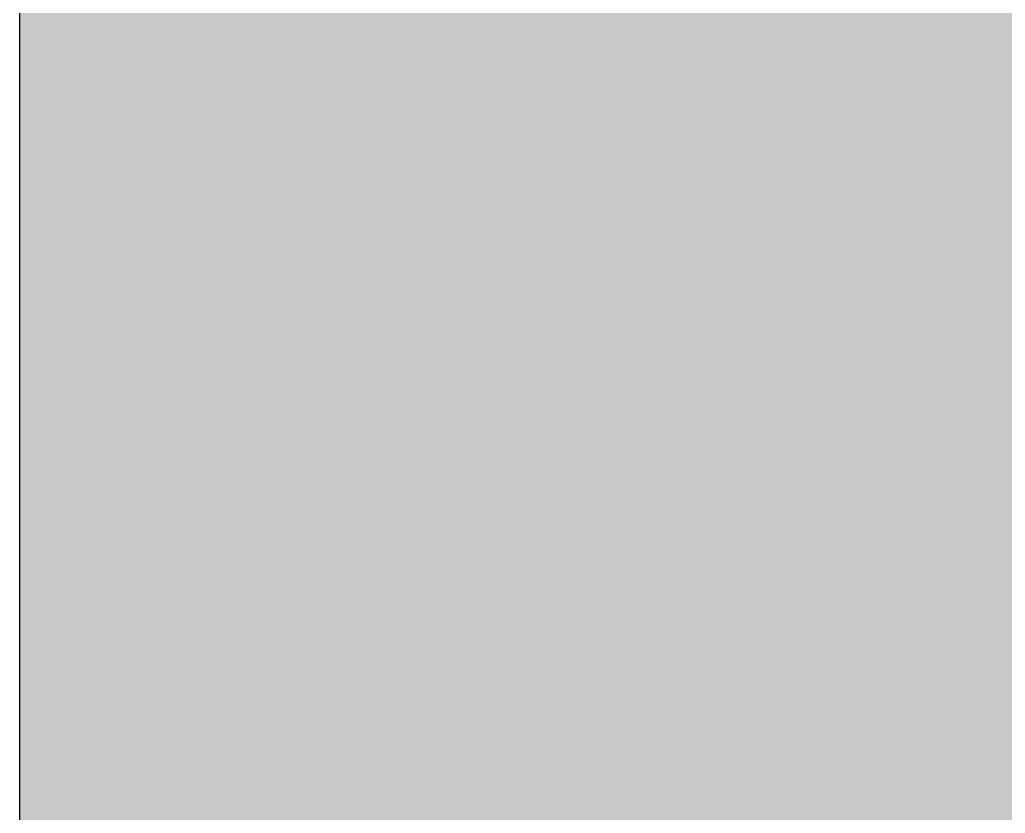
# Model space of a CAD drawing. Header units: millimetres. Extents: x 0 to 212, y 0 to 159.
# Drawn here: x 0.1 to 62.4, y 79.4 to 129.6 of the extents above; entities that cross this region are included whole.
import ezdxf

# ---------------------------------------------------------------- set-up
doc = ezdxf.new("R2010")
doc.units = ezdxf.units.MM

msp = doc.modelspace()

# ---------------------------------------------------------------- hatches: boundary and pattern name
msp.add_hatch(color=40).paths.add_polyline_path([(14.1633, 0.0536), (13.9878, 0.0533), (13.8125, 0.0559), (13.6373, 0.061), (13.462, 0.0686), (13.2893, 0.0787), (13.114, 0.0914), (12.9413, 0.1041), (12.7686, 0.1219), (12.5959, 0.1397), (12.4231, 0.16), (12.2504, 0.1829), (12.0777, 0.2057), (11.9075, 0.2337), (11.7373, 0.2616), (11.5672, 0.2921), (11.397, 0.3251), (11.2268, 0.3607), (11.0592, 0.3988), (10.8915, 0.4369), (10.7239, 0.4775), (10.5562, 0.5207), (10.3886, 0.5664), (10.2235, 0.6121), (10.0584, 0.6629), (9.8933, 0.7137), (9.7307, 0.7671), (9.5682, 0.8204), (9.4056, 0.8788), (9.2431, 0.9373), (9.083, 0.9982), (8.923, 1.0617), (8.763, 1.1252), (8.6055, 1.1938), (8.4455, 1.2624), (8.2906, 1.331), (8.1331, 1.4046), (7.9781, 1.4783), (7.8232, 1.5545), (7.6708, 1.6332), (7.5184, 1.7145), (7.366, 1.7958), (7.2161, 1.8796), (7.0663, 1.966), (6.919, 2.0523), (6.7716, 2.1438), (6.6243, 2.2352), (6.4795, 2.3266), (6.3348, 2.4232), (6.19, 2.5197), (6.0477, 2.6187), (5.908, 2.7178), (5.7683, 2.8194), (5.6286, 2.9235), (5.4915, 3.0302), (5.3543, 3.1369), (5.2197, 3.2461), (5.0851, 3.3579), (4.953, 3.4722), (4.8209, 3.5865), (4.6914, 3.7033), (4.5644, 3.8202), (4.4348, 3.9395), (4.3104, 4.0615), (4.1859, 4.1859), (4.0615, 4.3104), (3.9395, 4.4348), (3.8202, 4.5618), (3.7033, 4.6914), (3.5865, 4.8209), (3.4722, 4.953), (3.3579, 5.0851), (3.2487, 5.2197), (3.1369, 5.3543), (3.0302, 5.4915), (2.9235, 5.6286), (2.8194, 5.7683), (2.7178, 5.908), (2.6187, 6.0477), (2.5197, 6.19), (2.4232, 6.3348), (2.3266, 6.477), (2.2352, 6.6243), (2.1438, 6.7691), (2.0523, 6.919), (1.966, 7.0663), (1.8796, 7.2161), (1.7958, 7.366), (1.7145, 7.5184), (1.6332, 7.6708), (1.5545, 7.8232), (1.4783, 7.9781), (1.4046, 8.1331), (1.331, 8.2906), (1.2598, 8.4455), (1.1913, 8.603), (1.1252, 8.763), (1.0592, 8.923), (0.9982, 9.083), (0.9373, 9.2431), (0.8763, 9.4056), (0.8204, 9.5682), (0.7645, 9.7307), (0.7112, 9.8933), (0.6604, 10.0584), (0.6121, 10.2235), (0.5639, 10.3911), (0.5207, 10.5562), (0.4775, 10.7239), (0.4343, 10.8915), (0.3962, 11.0592), (0.3607, 11.2268), (0.3251, 11.397), (0.2921, 11.5672), (0.2616, 11.7373), (0.2311, 11.9075), (0.2057, 12.0802), (0.1803, 12.2504), (0.1575, 12.4231), (0.1372, 12.5959), (0.1194, 12.7686), (0.1041, 12.9413), (0.0889, 13.1166), (0.0787, 13.2893), (0.0686, 13.4645), (0.061, 13.6373), (0.0559, 13.8125), (0.0508, 13.9878), (0.0508, 14.163), (0.0522, 144.6925), (0.0508, 144.8664), (0.0559, 145.0416), (0.061, 145.2169), (0.0686, 145.3896), (0.0787, 145.5649), (0.0889, 145.7376), (0.1041, 145.9128), (0.1194, 146.0856), (0.1372, 146.2583), (0.1575, 146.431), (0.1803, 146.6037), (0.2057, 146.7739), (0.2311, 146.9466), (0.2616, 147.1168), (0.2921, 147.287), (0.3251, 147.4572), (0.3607, 147.6248), (0.3962, 147.795), (0.4343, 147.9626), (0.4775, 148.1303), (0.5207, 148.2979), (0.5639, 148.463), (0.6121, 148.6281), (0.6604, 148.7932), (0.7112, 148.9583), (0.7645, 149.1234), (0.8204, 149.286), (0.8763, 149.4485), (0.9373, 149.6111), (0.9982, 149.7711), (1.0592, 149.9311), (1.1252, 150.0911), (1.1913, 150.2486), (1.2598, 150.4061), (1.331, 150.5636), (1.4046, 150.7185), (1.4783, 150.876), (1.5545, 151.0284), (1.6332, 151.1833), (1.7145, 151.3357), (1.7958, 151.4856), (1.8796, 151.638), (1.966, 151.7879), (2.0523, 151.9352), (2.1438, 152.0825), (2.2352, 152.2298), (2.3266, 152.3746), (2.4232, 152.5194), (2.5197, 152.6616), (2.6187, 152.8039), (2.7178, 152.9461), (2.8194, 153.0858), (2.9235, 153.2255), (3.0302, 153.3627), (3.1369, 153.4973), (3.2487, 153.6344), (3.3579, 153.7665), (3.4722, 153.8986), (3.5865, 154.0307), (3.7033, 154.1602), (3.8202, 154.2898), (3.9395, 154.4168), (4.0615, 154.5438), (4.1859, 154.6682), (4.3104, 154.7901), (4.4348, 154.9121), (4.5644, 155.034), (4.6914, 155.1508), (4.8209, 155.2677), (4.953, 155.382), (5.0851, 155.4937), (5.2197, 155.6055), (5.3543, 155.7147), (5.4915, 155.8239), (5.6286, 155.9281), (5.7683, 156.0322), (5.908, 156.1338), (6.0477, 156.2354), (6.19, 156.3345), (6.3348, 156.431), (6.4795, 156.525), (6.6243, 156.6189), (6.7716, 156.7104), (6.919, 156.7993), (7.0663, 156.8882), (7.2161, 156.9745), (7.366, 157.0584), (7.5184, 157.1396), (7.6708, 157.2209), (7.8232, 157.2971), (7.9781, 157.3733), (8.1331, 157.4495), (8.2906, 157.5206), (8.4455, 157.5918), (8.6055, 157.6603), (8.763, 157.7289), (8.923, 157.7924), (9.083, 157.8559), (9.2431, 157.9169), (9.4056, 157.9753), (9.5682, 158.0337), (9.7307, 158.0871), (9.8933, 158.1404), (10.0584, 158.1912), (10.2235, 158.242), (10.3886, 158.2877), (10.5562, 158.3334), (10.7239, 158.3766), (10.8915, 158.4173), (11.0592, 158.4579), (11.2268, 158.4935), (11.397, 158.529), (11.5672, 158.562), (11.7373, 158.5925), (11.9075, 158.6205), (12.0777, 158.6484), (12.2504, 158.6713), (12.4231, 158.6941), (12.5959, 158.7144), (12.7686, 158.7322), (12.9413, 158.75), (13.114, 158.7627), (13.2893, 158.7754), (13.462, 158.7856), (13.6373, 158.7932), (13.8125, 158.7983), (13.9878, 158.8008), (14.163, 158.8033), (197.6078, 158.8036), (197.7822, 158.8008), (197.9574, 158.7983), (198.1327, 158.7932), (198.3054, 158.7856), (198.4807, 158.7754), (198.6534, 158.7627), (198.8287, 158.75), (199.0014, 158.7322), (199.1741, 158.7144), (199.3468, 158.6941), (199.5195, 158.6713), (199.6897, 158.6484), (199.8624, 158.6205), (200.0326, 158.5925), (200.2028, 158.562), (200.373, 158.529), (200.5432, 158.4935), (200.7108, 158.4579), (200.8784, 158.4173), (201.0461, 158.3766), (201.2137, 158.3334), (201.3788, 158.2877), (201.5465, 158.242), (201.7116, 158.1912), (201.8767, 158.1404), (202.0392, 158.0871), (202.2018, 158.0337), (202.3643, 157.9753), (202.5269, 157.9169), (202.6869, 157.8559), (202.8469, 157.7924), (203.007, 157.7289), (203.167, 157.6603), (203.3245, 157.5918), (203.4794, 157.5206), (203.6369, 157.4495), (203.7918, 157.3733), (203.9468, 157.2971), (204.0992, 157.2209), (204.2516, 157.1396), (204.404, 157.0584), (204.5538, 156.9745), (204.7037, 156.8882), (204.8535, 156.7993), (205.0009, 156.7104), (205.1456, 156.6189), (205.293, 156.525), (205.4352, 156.431), (205.58, 156.3345), (205.7222, 156.2354), (205.8619, 156.1338), (206.0016, 156.0322), (206.1413, 155.9281), (206.2785, 155.8239), (206.4156, 155.7147), (206.5503, 155.6055), (206.6849, 155.4937), (206.817, 155.382), (206.949, 155.2677), (207.0786, 155.1508), (207.2081, 155.034), (207.3351, 154.9121), (207.4596, 154.7901), (207.584, 154.6682), (207.7085, 154.5438), (207.8304, 154.4168), (207.9498, 154.2898), (208.0666, 154.1602), (208.1835, 154.0307), (208.2978, 153.8986), (208.4121, 153.7665), (208.5238, 153.6344), (208.6331, 153.4973), (208.7397, 153.3627), (208.8464, 153.2255), (208.9506, 153.0858), (209.0522, 152.9461), (209.1512, 152.8039), (209.2503, 152.6616), (209.3468, 152.5194), (209.4433, 152.3746), (209.5348, 152.2298), (209.6262, 152.0825), (209.7176, 151.9352), (209.804, 151.7879), (209.8904, 151.638), (209.9742, 151.4856), (210.0555, 151.3357), (210.1367, 151.1833), (210.2155, 151.0284), (210.2917, 150.876), (210.3653, 150.7185), (210.439, 150.5636), (210.5076, 150.4061), (210.5762, 150.2486), (210.6447, 150.0911), (210.7082, 149.9311), (210.7717, 149.7711), (210.8327, 149.6111), (210.8911, 149.4485), (210.9495, 149.286), (211.0029, 149.1234), (211.0562, 148.9583), (211.107, 148.7932), (211.1578, 148.6281), (211.2035, 148.463), (211.2493, 148.2979), (211.2924, 148.1303), (211.3331, 147.9626), (211.3712, 147.795), (211.4093, 147.6248), (211.4448, 147.4572), (211.4779, 147.287), (211.5083, 147.1168), (211.5363, 146.9466), (211.5642, 146.7739), (211.5871, 146.6037), (211.6099, 146.431), (211.6303, 146.2583), (211.648, 146.0856), (211.6658, 145.9128), (211.6785, 145.7376), (211.6912, 145.5649), (211.7014, 145.3896), (211.709, 145.2169), (211.7141, 145.0416), (211.7166, 144.8664), (211.7166, 144.6911), (211.7189, 14.1647), (211.7166, 13.9878), (211.7141, 13.8125), (211.709, 13.6373), (211.7014, 13.4645), (211.6912, 13.2893), (211.6785, 13.1166), (211.6658, 12.9413), (211.648, 12.7686), (211.6303, 12.5959), (211.6099, 12.4231), (211.5871, 12.2504), (211.5642, 12.0802), (211.5363, 11.9075), (211.5083, 11.7373), (211.4779, 11.5672), (211.4448, 11.397), (211.4093, 11.2268), (211.3712, 11.0592), (211.3331, 10.8915), (211.2924, 10.7239), (211.2493, 10.5562), (211.2035, 10.3911), (211.1578, 10.2235), (211.107, 10.0584), (211.0562, 9.8933), (211.0029, 9.7307), (210.9495, 9.5682), (210.8911, 9.4056), (210.8327, 9.2431), (210.7717, 9.083), (210.7082, 8.923), (210.6447, 8.763), (210.5762, 8.603), (210.5076, 8.4455), (210.439, 8.2906), (210.3653, 8.1331), (210.2917, 7.9781), (210.2155, 7.8232), (210.1367, 7.6708), (210.0555, 7.5184), (209.9742, 7.366), (209.8904, 7.2161), (209.804, 7.0663), (209.7176, 6.919), (209.6262, 6.7691), (209.5348, 6.6243), (209.4433, 6.477), (209.3468, 6.3348), (209.2503, 6.19), (209.1512, 6.0477), (209.0522, 5.908), (208.9506, 5.7683), (208.8464, 5.6286), (208.7397, 5.4915), (208.6331, 5.3543), (208.5238, 5.2197), (208.4121, 5.0851), (208.2978, 4.953), (208.1835, 4.8209), (208.0666, 4.6914), (207.9498, 4.5618), (207.8304, 4.4348), (207.7085, 4.3104), (207.584, 4.1859), (207.4596, 4.0615), (207.3351, 3.9395), (207.2081, 3.8202), (207.0786, 3.7033), (206.949, 3.5865), (206.817, 3.4722), (206.6849, 3.3579), (206.5503, 3.2461), (206.4156, 3.1369), (206.2785, 3.0302), (206.1413, 2.9235), (206.0016, 2.8194), (205.8619, 2.7178), (205.7222, 2.6187), (205.58, 2.5197), (205.4352, 2.4232), (205.293, 2.3266), (205.1456, 2.2352), (205.0009, 2.1438), (204.8535, 2.0523), (204.7037, 1.966), (204.5538, 1.8796), (204.404, 1.7958), (204.2516, 1.7145), (204.0992, 1.6332), (203.9468, 1.5545), (203.7918, 1.4783), (203.6369, 1.4046), (203.4794, 1.331), (203.3245, 1.2624), (203.167, 1.1938), (203.007, 1.1252), (202.8469, 1.0617), (202.6869, 0.9982), (202.5269, 0.9373), (202.3643, 0.8788), (202.2018, 0.8204), (202.0392, 0.7671), (201.8767, 0.7137), (201.7116, 0.6629), (201.5465, 0.6121), (201.3788, 0.5664), (201.2137, 0.5207), (201.0461, 0.4775), (200.8784, 0.4369), (200.7108, 0.3988), (200.5432, 0.3607), (200.373, 0.3251), (200.2028, 0.2921), (200.0326, 0.2616), (199.8624, 0.2337), (199.6897, 0.2057), (199.5195, 0.1829), (199.3468, 0.16), (199.1741, 0.1397), (199.0014, 0.1219), (198.8287, 0.1041), (198.6534, 0.0914), (198.4807, 0.0787), (198.3054, 0.0686), (198.1327, 0.061), (197.9574, 0.0559), (197.7822, 0.0533), (197.6069, 0.0533)])
h = msp.add_hatch(color=59)
h.paths.add_polyline_path([(14.1633, 3.5814), (13.8887, 3.5839), (13.6169, 3.5941), (13.3477, 3.6119), (13.081, 3.6347), (12.8143, 3.6652), (12.5501, 3.7008), (12.2885, 3.7465), (12.0294, 3.7948), (11.7729, 3.8506), (11.5164, 3.9141), (11.2649, 3.9827), (11.016, 4.0564), (10.7671, 4.1351), (10.5232, 4.2215), (10.2819, 4.3129), (10.0432, 4.412), (9.8069, 4.5161), (9.5733, 4.6228), (9.3447, 4.7371), (9.1186, 4.8565), (8.8951, 4.9809), (8.6741, 5.113), (8.4582, 5.2476), (8.2448, 5.3873), (8.0366, 5.5321), (7.8308, 5.682), (7.6276, 5.8369), (7.4295, 5.9969), (7.2365, 6.1595), (7.046, 6.3297), (6.8605, 6.5024), (6.6777, 6.6802), (6.5024, 6.8605), (6.3271, 7.046), (6.1595, 7.2365), (5.9969, 7.432), (5.8369, 7.6302), (5.682, 7.8308), (5.5321, 8.0366), (5.3873, 8.2448), (5.2451, 8.4582), (5.1105, 8.6741), (4.9809, 8.8951), (4.8565, 9.1186), (4.7371, 9.3447), (4.6228, 9.5758), (4.5136, 9.8069), (4.4094, 10.0432), (4.3129, 10.2819), (4.2215, 10.5232), (4.1351, 10.7696), (4.0538, 11.016), (3.9802, 11.2649), (3.9116, 11.5189), (3.8506, 11.7729), (3.7948, 12.0294), (3.744, 12.2911), (3.7008, 12.5527), (3.6627, 12.8143), (3.6322, 13.081), (3.6093, 13.3502), (3.5916, 13.6195), (3.5814, 13.8913), (3.5789, 14.163), (3.58, 144.6925), (3.5814, 144.9654), (3.5916, 145.2347), (3.6093, 145.5064), (3.6322, 145.7731), (3.6627, 146.0398), (3.7008, 146.304), (3.744, 146.5656), (3.7948, 146.8247), (3.8506, 147.0812), (3.9116, 147.3352), (3.9802, 147.5892), (4.0538, 147.8382), (4.1351, 148.0845), (4.2215, 148.3309), (4.3129, 148.5722), (4.4094, 148.811), (4.5136, 149.0472), (4.6228, 149.2783), (4.7371, 149.5095), (4.8565, 149.7355), (4.9809, 149.9591), (5.1105, 150.1775), (5.2451, 150.3959), (5.3873, 150.6093), (5.5321, 150.8176), (5.682, 151.0233), (5.8369, 151.224), (5.9969, 151.4221), (6.1595, 151.6177), (6.3271, 151.8056), (6.5024, 151.9936), (6.6777, 152.1739), (6.8605, 152.3517), (7.046, 152.5245), (7.2365, 152.6946), (7.4295, 152.8572), (7.6276, 153.0172), (7.8308, 153.1722), (8.0366, 153.322), (8.2448, 153.4668), (8.4582, 153.6065), (8.6741, 153.7411), (8.8951, 153.8732), (9.1186, 153.9977), (9.3447, 154.117), (9.5733, 154.2313), (9.8069, 154.3406), (10.0432, 154.4422), (10.2819, 154.5412), (10.5232, 154.6327), (10.7671, 154.719), (11.016, 154.7978), (11.2649, 154.874), (11.5164, 154.9425), (11.7729, 155.0035), (12.0294, 155.0594), (12.2885, 155.1102), (12.5501, 155.1534), (12.8143, 155.1889), (13.081, 155.2194), (13.3477, 155.2448), (13.6169, 155.26), (13.8887, 155.2702), (14.163, 155.2753), (197.6078, 155.2758), (197.8787, 155.2702), (198.1505, 155.26), (198.4197, 155.2448), (198.689, 155.2194), (198.9557, 155.1889), (199.2173, 155.1534), (199.4789, 155.1102), (199.7405, 155.0594), (199.9971, 155.0035), (200.2511, 154.9425), (200.5051, 154.874), (200.754, 154.7978), (201.0004, 154.719), (201.2467, 154.6327), (201.488, 154.5412), (201.7268, 154.4422), (201.963, 154.3406), (202.1942, 154.2313), (202.4253, 154.117), (202.6514, 153.9977), (202.8749, 153.8732), (203.0959, 153.7411), (203.3118, 153.6065), (203.5251, 153.4668), (203.7334, 153.322), (203.9391, 153.1722), (204.1398, 153.0172), (204.3379, 152.8572), (204.5335, 152.6946), (204.724, 152.5245), (204.9094, 152.3517), (205.0898, 152.1739), (205.2676, 151.9936), (205.4403, 151.8056), (205.6105, 151.6177), (205.773, 151.4221), (205.933, 151.224), (206.088, 151.0233), (206.2378, 150.8176), (206.3826, 150.6093), (206.5223, 150.3959), (206.6569, 150.1775), (206.789, 149.9591), (206.9135, 149.7355), (207.0329, 149.5095), (207.1472, 149.2783), (207.2538, 149.0472), (207.358, 148.811), (207.457, 148.5722), (207.5485, 148.3309), (207.6348, 148.0845), (207.7136, 147.8382), (207.7872, 147.5892), (207.8558, 147.3352), (207.9193, 147.0812), (207.9752, 146.8247), (208.0235, 146.5656), (208.0692, 146.304), (208.1047, 146.0398), (208.1352, 145.7731), (208.1581, 145.5064), (208.1759, 145.2347), (208.186, 144.9654), (208.1911, 144.6911), (208.1911, 14.1647), (208.186, 13.8913), (208.1759, 13.6195), (208.1581, 13.3502), (208.1352, 13.081), (208.1047, 12.8143), (208.0692, 12.5527), (208.0235, 12.2911), (207.9752, 12.0294), (207.9193, 11.7729), (207.8558, 11.5189), (207.7872, 11.2649), (207.7136, 11.016), (207.6348, 10.7696), (207.5485, 10.5232), (207.457, 10.2819), (207.358, 10.0432), (207.2538, 9.8069), (207.1472, 9.5758), (207.0329, 9.3447), (206.9135, 9.1186), (206.789, 8.8951), (206.6569, 8.6741), (206.5223, 8.4582), (206.3826, 8.2448), (206.2378, 8.0366), (206.088, 7.8308), (205.933, 7.6302), (205.773, 7.432), (205.6105, 7.2365), (205.4403, 7.046), (205.2676, 6.8605), (205.0898, 6.6802), (204.9094, 6.5024), (204.724, 6.3297), (204.5335, 6.1595), (204.3379, 5.9969), (204.1398, 5.8369), (203.9391, 5.682), (203.7334, 5.5321), (203.5251, 5.3873), (203.3118, 5.2476), (203.0959, 5.113), (202.8749, 4.9809), (202.6514, 4.8565), (202.4253, 4.7371), (202.1942, 4.6228), (201.963, 4.5161), (201.7268, 4.412), (201.488, 4.3129), (201.2467, 4.2215), (201.0004, 4.1351), (200.754, 4.0564), (200.5051, 3.9827), (200.2511, 3.9141), (199.9971, 3.8506), (199.7405, 3.7948), (199.4789, 3.7465), (199.2173, 3.7008), (198.9557, 3.6652), (198.689, 3.6347), (198.4197, 3.6119), (198.1505, 3.5941), (197.8787, 3.5839), (197.6069, 3.5789)])
h.paths.add_polyline_path([(14.1633, 8.8731), (14.0259, 8.8748), (13.8887, 8.8798), (13.7541, 8.8875), (13.622, 8.9002), (13.4874, 8.9154), (13.3553, 8.9332), (13.2258, 8.9535), (13.0962, 8.9789), (12.9667, 9.0068), (12.8397, 9.0373), (12.7127, 9.0729), (12.5882, 9.1084), (12.4663, 9.1491), (12.3419, 9.1923), (12.2225, 9.238), (12.1031, 9.2888), (11.9837, 9.3396), (11.8694, 9.3929), (11.7526, 9.4513), (11.6408, 9.5098), (11.5291, 9.5733), (11.4198, 9.6368), (11.3106, 9.7053), (11.2039, 9.7765), (11.0998, 9.8476), (10.9957, 9.9238), (10.8966, 10), (10.7975, 10.0787), (10.6985, 10.1625), (10.6045, 10.2464), (10.5105, 10.3327), (10.4216, 10.4216), (10.3327, 10.5131), (10.2464, 10.6045), (10.16, 10.701), (10.0787, 10.7975), (10, 10.8966), (9.9212, 10.9982), (9.8476, 11.0998), (9.7739, 11.2039), (9.7053, 11.3106), (9.6368, 11.4198), (9.5707, 11.5291), (9.5098, 11.6408), (9.4488, 11.7551), (9.3929, 11.8694), (9.337, 11.9863), (9.2862, 12.1031), (9.238, 12.2225), (9.1923, 12.3444), (9.1491, 12.4663), (9.1084, 12.5908), (9.0703, 12.7152), (9.0373, 12.8397), (9.0068, 12.9692), (8.9789, 13.0962), (8.9535, 13.2258), (8.9306, 13.3579), (8.9129, 13.4899), (8.8976, 13.622), (8.8849, 13.7566), (8.8773, 13.8913), (8.8722, 14.0259), (8.8697, 14.163), (8.8717, 144.6925), (8.8722, 144.8283), (8.8773, 144.9629), (8.8849, 145.0975), (8.8976, 145.2321), (8.9129, 145.3642), (8.9306, 145.4963), (8.9535, 145.6284), (8.9789, 145.7579), (9.0068, 145.8849), (9.0373, 146.0144), (9.0703, 146.1389), (9.1084, 146.2634), (9.1491, 146.3878), (9.1923, 146.5097), (9.238, 146.6317), (9.2862, 146.751), (9.337, 146.8679), (9.3929, 146.9847), (9.4488, 147.099), (9.5098, 147.2133), (9.5707, 147.3251), (9.6368, 147.4343), (9.7053, 147.5435), (9.7739, 147.6502), (9.8476, 147.7543), (9.9212, 147.8559), (10, 147.9575), (10.0787, 148.0566), (10.16, 148.1531), (10.2464, 148.2496), (10.3327, 148.3411), (10.4216, 148.4325), (10.5105, 148.5214), (10.6045, 148.6078), (10.6985, 148.6916), (10.7975, 148.7754), (10.8966, 148.8542), (10.9957, 148.9304), (11.0998, 149.0066), (11.2039, 149.0777), (11.3106, 149.1488), (11.4198, 149.2174), (11.5291, 149.2809), (11.6408, 149.3444), (11.7526, 149.4028), (11.8694, 149.4612), (11.9837, 149.5146), (12.1031, 149.5679), (12.2225, 149.6162), (12.3419, 149.6619), (12.4663, 149.7051), (12.5882, 149.7457), (12.7127, 149.7813), (12.8397, 149.8168), (12.9667, 149.8473), (13.0962, 149.8752), (13.2258, 149.9006), (13.3553, 149.921), (13.4874, 149.9413), (13.622, 149.9565), (13.7541, 149.9667), (13.8887, 149.9768), (14.0259, 149.9819), (14.163, 149.9819), (197.6078, 149.9842), (197.7441, 149.9819), (197.8787, 149.9768), (198.0133, 149.9667), (198.1479, 149.9565), (198.28, 149.9413), (198.4121, 149.921), (198.5442, 149.9006), (198.6737, 149.8752), (198.8007, 149.8473), (198.9303, 149.8168), (199.0547, 149.7813), (199.1792, 149.7457), (199.3036, 149.7051), (199.4256, 149.6619), (199.5475, 149.6162), (199.6669, 149.5679), (199.7837, 149.5146), (199.9005, 149.4612), (200.0148, 149.4028), (200.1291, 149.3444), (200.2409, 149.2809), (200.3501, 149.2174), (200.4593, 149.1488), (200.566, 149.0777), (200.6702, 149.0066), (200.7718, 148.9304), (200.8734, 148.8542), (200.9724, 148.7754), (201.0689, 148.6916), (201.1655, 148.6078), (201.2569, 148.5214), (201.3483, 148.4325), (201.4372, 148.3411), (201.5236, 148.2496), (201.6074, 148.1531), (201.6912, 148.0566), (201.77, 147.9575), (201.8462, 147.8559), (201.9224, 147.7543), (201.9935, 147.6502), (202.0646, 147.5435), (202.1332, 147.4343), (202.1967, 147.3251), (202.2602, 147.2133), (202.3186, 147.099), (202.377, 146.9847), (202.4304, 146.8679), (202.4812, 146.751), (202.532, 146.6317), (202.5777, 146.5097), (202.6209, 146.3878), (202.6615, 146.2634), (202.6971, 146.1389), (202.7326, 146.0144), (202.7631, 145.8849), (202.7911, 145.7579), (202.8165, 145.6284), (202.8368, 145.4963), (202.8546, 145.3642), (202.8698, 145.2321), (202.8825, 145.0975), (202.8901, 144.9629), (202.8952, 144.8283), (202.8977, 144.6911), (202.8994, 14.1647), (202.8952, 14.0259), (202.8901, 13.8913), (202.8825, 13.7566), (202.8698, 13.622), (202.8546, 13.4899), (202.8368, 13.3579), (202.8165, 13.2258), (202.7911, 13.0962), (202.7631, 12.9692), (202.7326, 12.8397), (202.6971, 12.7152), (202.6615, 12.5908), (202.6209, 12.4663), (202.5777, 12.3444), (202.532, 12.2225), (202.4812, 12.1031), (202.4304, 11.9863), (202.377, 11.8694), (202.3186, 11.7551), (202.2602, 11.6408), (202.1967, 11.5291), (202.1332, 11.4198), (202.0646, 11.3106), (201.9935, 11.2039), (201.9224, 11.0998), (201.8462, 10.9982), (201.77, 10.8966), (201.6912, 10.7975), (201.6074, 10.701), (201.5236, 10.6045), (201.4372, 10.5131), (201.3483, 10.4216), (201.2569, 10.3327), (201.1655, 10.2464), (201.0689, 10.1625), (200.9724, 10.0787), (200.8734, 10), (200.7718, 9.9238), (200.6702, 9.8476), (200.566, 9.7765), (200.4593, 9.7053), (200.3501, 9.6368), (200.2409, 9.5733), (200.1291, 9.5098), (200.0148, 9.4513), (199.9005, 9.3929), (199.7837, 9.3396), (199.6669, 9.2888), (199.5475, 9.238), (199.4256, 9.1923), (199.3036, 9.1491), (199.1792, 9.1084), (199.0547, 9.0729), (198.9303, 9.0373), (198.8007, 9.0068), (198.6737, 8.9789), (198.5442, 8.9535), (198.4121, 8.9332), (198.28, 8.9154), (198.1479, 8.9002), (198.0133, 8.8875), (197.8787, 8.8798), (197.7441, 8.8748), (197.6069, 8.8722)], flags=16)
h = msp.add_hatch(color=59)
edge = h.paths.add_edge_path()
edge.add_line((53.6843, 102.4636), (53.6804, 102.2147))
edge.add_line((53.6804, 102.2147), (53.6753, 101.9734))
edge.add_line((53.6753, 101.9734), (53.6651, 101.7397))
edge.add_line((53.6651, 101.7397), (53.6524, 101.5111))
edge.add_line((53.6524, 101.5111), (53.6372, 101.2901))
edge.add_line((53.6372, 101.2901), (53.6169, 101.0742))
edge.add_line((53.6169, 101.0742), (53.5915, 100.8659))
edge.add_line((53.5915, 100.8659), (53.5661, 100.6627))
edge.add_line((53.5661, 100.6627), (53.5356, 100.4646))
edge.add_line((53.5356, 100.4646), (53.5026, 100.2741))
edge.add_line((53.5026, 100.2741), (53.467, 100.0862))
edge.add_line((53.467, 100.0862), (53.4264, 99.9058))
edge.add_line((53.4264, 99.9058), (53.3832, 99.7331))
edge.add_line((53.3832, 99.7331), (53.3375, 99.5629))
edge.add_line((53.3375, 99.5629), (53.2917, 99.4004))
edge.add_line((53.2917, 99.4004), (53.2409, 99.2403))
edge.add_line((53.2409, 99.2403), (53.1876, 99.0879))
edge.add_line((53.1876, 99.0879), (53.1317, 98.9406))
edge.add_line((53.1317, 98.9406), (53.0733, 98.7958))
edge.add_line((53.0733, 98.7958), (53.0123, 98.6587))
edge.add_line((53.0123, 98.6587), (52.9488, 98.5266))
edge.add_line((52.9488, 98.5266), (52.8828, 98.3971))
edge.add_line((52.8828, 98.3971), (52.8142, 98.2751))
edge.add_line((52.8142, 98.2751), (52.7456, 98.1558))
edge.add_line((52.7456, 98.1558), (52.6745, 98.0415))
edge.add_line((52.6745, 98.0415), (52.6009, 97.9322))
edge.add_line((52.6009, 97.9322), (52.5247, 97.8256))
edge.add_line((52.5247, 97.8256), (52.4485, 97.7265))
edge.add_line((52.4485, 97.7265), (52.3672, 97.63))
edge.add_line((52.3672, 97.63), (52.2884, 97.536))
edge.add_line((52.2884, 97.536), (52.2046, 97.4471))
edge.add_line((52.2046, 97.4471), (52.1208, 97.3633))
edge.add_line((52.1208, 97.3633), (52.037, 97.282))
edge.add_line((52.037, 97.282), (51.9506, 97.2058))
edge.add_line((51.9506, 97.2058), (51.8617, 97.1321))
edge.add_line((51.8617, 97.1321), (51.7754, 97.0636))
edge.add_line((51.7754, 97.0636), (51.6839, 96.9975))
edge.add_line((51.6839, 96.9975), (51.5925, 96.9366))
edge.add_line((51.5925, 96.9366), (51.501, 96.8781))
edge.add_line((51.501, 96.8781), (51.4096, 96.8223))
edge.add_line((51.4096, 96.8223), (51.3156, 96.7689))
edge.add_line((51.3156, 96.7689), (51.2216, 96.7207))
edge.add_line((51.2216, 96.7207), (51.1277, 96.6749))
edge.add_line((51.1277, 96.6749), (51.0311, 96.6318))
edge.add_line((51.0311, 96.6318), (50.9346, 96.5911))
edge.add_line((50.9346, 96.5911), (50.8406, 96.5556))
edge.add_line((50.8406, 96.5556), (50.7441, 96.52))
edge.add_line((50.7441, 96.52), (50.6476, 96.487))
edge.add_line((50.6476, 96.487), (50.5485, 96.459))
edge.add_line((50.5485, 96.459), (50.452, 96.4311))
edge.add_line((50.452, 96.4311), (50.3555, 96.4082))
edge.add_line((50.3555, 96.4082), (50.259, 96.3854))
edge.add_line((50.259, 96.3854), (50.1625, 96.3651))
edge.add_line((50.1625, 96.3651), (50.0659, 96.3473))
edge.add_line((50.0659, 96.3473), (49.9694, 96.332))
edge.add_line((49.9694, 96.332), (49.8729, 96.3193))
edge.add_line((49.8729, 96.3193), (49.7789, 96.3066))
edge.add_line((49.7789, 96.3066), (49.6849, 96.299))
edge.add_line((49.6849, 96.299), (49.591, 96.2889))
edge.add_line((49.591, 96.2889), (49.497, 96.2838))
edge.add_line((49.497, 96.2838), (49.403, 96.2787))
edge.add_line((49.403, 96.2787), (49.3116, 96.2762))
edge.add_line((49.3116, 96.2762), (49.2201, 96.2736))
edge.add_line((49.2201, 96.2736), (49.1312, 96.2736))
edge.add_line((49.1312, 96.2736), (45.3238, 96.2738))
edge.add_line((45.3238, 96.2738), (45.3238, 109.026))
edge.add_line((45.3238, 109.026), (49.1324, 109.026))
edge.add_line((49.1324, 109.026), (49.2481, 109.0244))
edge.add_line((49.2481, 109.0244), (49.3624, 109.0219))
edge.add_line((49.3624, 109.0219), (49.4792, 109.0168))
edge.add_line((49.4792, 109.0168), (49.591, 109.0092))
edge.add_line((49.591, 109.0092), (49.7053, 108.999))
edge.add_line((49.7053, 108.999), (49.817, 108.9889))
edge.add_line((49.817, 108.9889), (49.9288, 108.9736))
edge.add_line((49.9288, 108.9736), (50.0405, 108.9584))
edge.add_line((50.0405, 108.9584), (50.1498, 108.9381))
edge.add_line((50.1498, 108.9381), (50.259, 108.9177))
edge.add_line((50.259, 108.9177), (50.3682, 108.8949))
edge.add_line((50.3682, 108.8949), (50.4749, 108.8669))
edge.add_line((50.4749, 108.8669), (50.5816, 108.839))
edge.add_line((50.5816, 108.839), (50.6857, 108.8085))
edge.add_line((50.6857, 108.8085), (50.7898, 108.773))
edge.add_line((50.7898, 108.773), (50.8914, 108.7349))
edge.add_line((50.8914, 108.7349), (50.993, 108.6968))
edge.add_line((50.993, 108.6968), (51.0921, 108.6536))
edge.add_line((51.0921, 108.6536), (51.1912, 108.6079))
edge.add_line((51.1912, 108.6079), (51.2902, 108.5571))
edge.add_line((51.2902, 108.5571), (51.3842, 108.5063))
edge.add_line((51.3842, 108.5063), (51.4807, 108.4504))
edge.add_line((51.4807, 108.4504), (51.5722, 108.392))
edge.add_line((51.5722, 108.392), (51.6636, 108.331))
edge.add_line((51.6636, 108.331), (51.755, 108.265))
edge.add_line((51.755, 108.265), (51.8439, 108.1964))
edge.add_line((51.8439, 108.1964), (51.9303, 108.1227))
edge.add_line((51.9303, 108.1227), (52.0167, 108.0491))
edge.add_line((52.0167, 108.0491), (52.1005, 107.9678))
edge.add_line((52.1005, 107.9678), (52.1818, 107.8865))
edge.add_line((52.1818, 107.8865), (52.2605, 107.7976))
edge.add_line((52.2605, 107.7976), (52.3392, 107.7087))
edge.add_line((52.3392, 107.7087), (52.4154, 107.6147))
edge.add_line((52.4154, 107.6147), (52.4916, 107.5157))
edge.add_line((52.4916, 107.5157), (52.5653, 107.4141))
edge.add_line((52.5653, 107.4141), (52.6339, 107.3074))
edge.add_line((52.6339, 107.3074), (52.705, 107.1982))
edge.add_line((52.705, 107.1982), (52.771, 107.0839))
edge.add_line((52.771, 107.0839), (52.8371, 106.9645))
edge.add_line((52.8371, 106.9645), (52.898, 106.84))
edge.add_line((52.898, 106.84), (52.959, 106.713))
edge.add_line((52.959, 106.713), (53.0174, 106.5835))
edge.add_line((53.0174, 106.5835), (53.0733, 106.4463))
edge.add_line((53.0733, 106.4463), (53.1292, 106.3066))
edge.add_line((53.1292, 106.3066), (53.18, 106.1618))
edge.add_line((53.18, 106.1618), (53.2308, 106.012))
edge.add_line((53.2308, 106.012), (53.2765, 105.857))
edge.add_line((53.2765, 105.857), (53.3222, 105.697))
edge.add_line((53.3222, 105.697), (53.3629, 105.5345))
edge.add_line((53.3629, 105.5345), (53.4035, 105.3668))
edge.add_line((53.4035, 105.3668), (53.4416, 105.1916))
edge.add_line((53.4416, 105.1916), (53.4772, 105.0138))
edge.add_line((53.4772, 105.0138), (53.5076, 104.8309))
edge.add_line((53.5076, 104.8309), (53.5381, 104.6404))
edge.add_line((53.5381, 104.6404), (53.5661, 104.4473))
edge.add_line((53.5661, 104.4473), (53.5889, 104.2492))
edge.add_line((53.5889, 104.2492), (53.6118, 104.0435))
edge.add_line((53.6118, 104.0435), (53.6296, 103.8352))
edge.add_line((53.6296, 103.8352), (53.6448, 103.6193))
edge.add_line((53.6448, 103.6193), (53.66, 103.3983))
edge.add_line((53.66, 103.3983), (53.6702, 103.1748))
edge.add_line((53.6702, 103.1748), (53.6778, 102.9411))
edge.add_line((53.6778, 102.9411), (53.6804, 102.7049))
edge.add_line((53.6804, 102.7049), (53.6829, 102.4611))
edge = h.paths.add_edge_path(flags=16)
edge.add_line((52.572, 119.0801), (52.5678, 118.8415))
edge.add_line((52.5678, 118.8415), (52.5628, 118.6104))
edge.add_line((52.5628, 118.6104), (52.5551, 118.3869))
edge.add_line((52.5551, 118.3869), (52.5424, 118.171))
edge.add_line((52.5424, 118.171), (52.5272, 117.9601))
edge.add_line((52.5272, 117.9601), (52.5094, 117.7544))
edge.add_line((52.5094, 117.7544), (52.4866, 117.5563))
edge.add_line((52.4866, 117.5563), (52.4612, 117.3632))
edge.add_line((52.4612, 117.3632), (52.4332, 117.1778))
edge.add_line((52.4332, 117.1778), (52.4027, 116.9975))
edge.add_line((52.4027, 116.9975), (52.3697, 116.8222))
edge.add_line((52.3697, 116.8222), (52.3316, 116.6546))
edge.add_line((52.3316, 116.6546), (52.2935, 116.492))
edge.add_line((52.2935, 116.492), (52.2529, 116.3345))
edge.add_line((52.2529, 116.3345), (52.2072, 116.1821))
edge.add_line((52.2072, 116.1821), (52.1614, 116.0374))
edge.add_line((52.1614, 116.0374), (52.1132, 115.8951))
edge.add_line((52.1132, 115.8951), (52.0624, 115.7605))
edge.add_line((52.0624, 115.7605), (52.009, 115.6284))
edge.add_line((52.009, 115.6284), (51.9532, 115.504))
edge.add_line((51.9532, 115.504), (51.8973, 115.382))
edge.add_line((51.8973, 115.382), (51.8389, 115.2652))
edge.add_line((51.8389, 115.2652), (51.7779, 115.156))
edge.add_line((51.7779, 115.156), (51.7144, 115.0493))
edge.add_line((51.7144, 115.0493), (51.6509, 114.9452))
edge.add_line((51.6509, 114.9452), (51.5849, 114.8486))
edge.add_line((51.5849, 114.8486), (51.5163, 114.7547))
edge.add_line((51.5163, 114.7547), (51.4477, 114.6658))
edge.add_line((51.4477, 114.6658), (51.3791, 114.5794))
edge.add_line((51.3791, 114.5794), (51.308, 114.4981))
edge.add_line((51.308, 114.4981), (51.2369, 114.4219))
edge.add_line((51.2369, 114.4219), (51.1632, 114.3483))
edge.add_line((51.1632, 114.3483), (51.0896, 114.2797))
edge.add_line((51.0896, 114.2797), (51.0134, 114.2136))
edge.add_line((51.0134, 114.2136), (50.9372, 114.1527))
edge.add_line((50.9372, 114.1527), (50.861, 114.0917))
edge.add_line((50.861, 114.0917), (50.7822, 114.0384))
edge.add_line((50.7822, 114.0384), (50.706, 113.985))
edge.add_line((50.706, 113.985), (50.6273, 113.9368))
edge.add_line((50.6273, 113.9368), (50.5485, 113.8911))
edge.add_line((50.5485, 113.8911), (50.4698, 113.8479))
edge.add_line((50.4698, 113.8479), (50.3911, 113.8072))
edge.add_line((50.3911, 113.8072), (50.3123, 113.7717))
edge.add_line((50.3123, 113.7717), (50.231, 113.7361))
edge.add_line((50.231, 113.7361), (50.1523, 113.7056))
edge.add_line((50.1523, 113.7056), (50.0736, 113.6752))
edge.add_line((50.0736, 113.6752), (49.9948, 113.6472))
edge.add_line((49.9948, 113.6472), (49.9161, 113.6244))
edge.add_line((49.9161, 113.6244), (49.8373, 113.6015))
edge.add_line((49.8373, 113.6015), (49.7586, 113.5812))
edge.add_line((49.7586, 113.5812), (49.6824, 113.5634))
edge.add_line((49.6824, 113.5634), (49.6037, 113.5456))
edge.add_line((49.6037, 113.5456), (49.53, 113.5329))
edge.add_line((49.53, 113.5329), (49.4538, 113.5202))
edge.add_line((49.4538, 113.5202), (49.3801, 113.5101))
edge.add_line((49.3801, 113.5101), (49.3065, 113.4999))
edge.add_line((49.3065, 113.4999), (49.2328, 113.4923))
edge.add_line((49.2328, 113.4923), (49.1617, 113.4847))
edge.add_line((49.1617, 113.4847), (49.0906, 113.4796))
edge.add_line((49.0906, 113.4796), (49.022, 113.4745))
edge.add_line((49.022, 113.4745), (48.956, 113.472))
edge.add_line((48.956, 113.472), (48.8899, 113.4694))
edge.add_line((48.8899, 113.4694), (48.8239, 113.4694))
edge.add_line((48.8239, 113.4694), (48.7629, 113.4694))
edge.add_line((48.7629, 113.4694), (45.3238, 113.4703))
edge.add_line((45.3238, 113.4703), (45.3238, 124.424))
edge.add_line((45.3238, 124.424), (48.551, 124.424))
edge.add_line((48.551, 124.424), (48.6639, 124.4219))
edge.add_line((48.6639, 124.4219), (48.7756, 124.4194))
edge.add_line((48.7756, 124.4194), (48.8874, 124.4143))
edge.add_line((48.8874, 124.4143), (48.9966, 124.4067))
edge.add_line((48.9966, 124.4067), (49.1033, 124.3965))
edge.add_line((49.1033, 124.3965), (49.2125, 124.3838))
edge.add_line((49.2125, 124.3838), (49.3166, 124.3711))
edge.add_line((49.3166, 124.3711), (49.4208, 124.3533))
edge.add_line((49.4208, 124.3533), (49.5249, 124.3355))
edge.add_line((49.5249, 124.3355), (49.6265, 124.3152))
edge.add_line((49.6265, 124.3152), (49.7256, 124.2898))
edge.add_line((49.7256, 124.2898), (49.8246, 124.2644))
edge.add_line((49.8246, 124.2644), (49.9212, 124.2365))
edge.add_line((49.9212, 124.2365), (50.0177, 124.206))
edge.add_line((50.0177, 124.206), (50.1117, 124.173))
edge.add_line((50.1117, 124.173), (50.2056, 124.1374))
edge.add_line((50.2056, 124.1374), (50.2971, 124.0993))
edge.add_line((50.2971, 124.0993), (50.386, 124.0612))
edge.add_line((50.386, 124.0612), (50.4749, 124.018))
edge.add_line((50.4749, 124.018), (50.5612, 123.9723))
edge.add_line((50.5612, 123.9723), (50.6451, 123.9241))
edge.add_line((50.6451, 123.9241), (50.7289, 123.8733))
edge.add_line((50.7289, 123.8733), (50.8102, 123.8199))
edge.add_line((50.8102, 123.8199), (50.8914, 123.764))
edge.add_line((50.8914, 123.764), (50.9702, 123.7056))
edge.add_line((50.9702, 123.7056), (51.0464, 123.6447))
edge.add_line((51.0464, 123.6447), (51.1226, 123.5812))
edge.add_line((51.1226, 123.5812), (51.1962, 123.5126))
edge.add_line((51.1962, 123.5126), (51.2674, 123.444))
edge.add_line((51.2674, 123.444), (51.3385, 123.3729))
edge.add_line((51.3385, 123.3729), (51.4071, 123.2967))
edge.add_line((51.4071, 123.2967), (51.4731, 123.2179))
edge.add_line((51.4731, 123.2179), (51.5366, 123.1392))
edge.add_line((51.5366, 123.1392), (51.6001, 123.0554))
edge.add_line((51.6001, 123.0554), (51.6611, 122.969))
edge.add_line((51.6611, 122.969), (51.722, 122.8776))
edge.add_line((51.722, 122.8776), (51.7779, 122.7861))
edge.add_line((51.7779, 122.7861), (51.8338, 122.6896))
edge.add_line((51.8338, 122.6896), (51.8871, 122.5906))
edge.add_line((51.8871, 122.5906), (51.9405, 122.489))
edge.add_line((51.9405, 122.489), (51.9913, 122.3848))
edge.add_line((51.9913, 122.3848), (52.037, 122.2781))
edge.add_line((52.037, 122.2781), (52.0852, 122.1664))
edge.add_line((52.0852, 122.1664), (52.1284, 122.0521))
edge.add_line((52.1284, 122.0521), (52.1716, 121.9352))
edge.add_line((52.1716, 121.9352), (52.2097, 121.8159))
edge.add_line((52.2097, 121.8159), (52.2478, 121.6914))
edge.add_line((52.2478, 121.6914), (52.2859, 121.5644))
edge.add_line((52.2859, 121.5644), (52.3189, 121.4349))
edge.add_line((52.3189, 121.4349), (52.3494, 121.3028))
edge.add_line((52.3494, 121.3028), (52.3799, 121.1656))
edge.add_line((52.3799, 121.1656), (52.4078, 121.0259))
edge.add_line((52.4078, 121.0259), (52.4332, 120.8837))
edge.add_line((52.4332, 120.8837), (52.4561, 120.7364))
edge.add_line((52.4561, 120.7364), (52.4789, 120.5865))
edge.add_line((52.4789, 120.5865), (52.4967, 120.4316))
edge.add_line((52.4967, 120.4316), (52.5145, 120.2766))
edge.add_line((52.5145, 120.2766), (52.5297, 120.1141))
edge.add_line((52.5297, 120.1141), (52.5424, 119.9515))
edge.add_line((52.5424, 119.9515), (52.5526, 119.7839))
edge.add_line((52.5526, 119.7839), (52.5602, 119.6137))
edge.add_line((52.5602, 119.6137), (52.5653, 119.4384))
edge.add_line((52.5653, 119.4384), (52.5704, 119.2606))
edge.add_line((52.5704, 119.2606), (52.5704, 119.0777))
edge = h.paths.add_edge_path(flags=16)
edge.add_line((59.2406, 102.5698), (59.2353, 102.8979))
edge.add_line((59.2353, 102.8979), (59.2277, 103.218))
edge.add_line((59.2277, 103.218), (59.2125, 103.5279))
edge.add_line((59.2125, 103.5279), (59.1896, 103.8327))
edge.add_line((59.1896, 103.8327), (59.1617, 104.1273))
edge.add_line((59.1617, 104.1273), (59.1312, 104.4169))
edge.add_line((59.1312, 104.4169), (59.0931, 104.6963))
edge.add_line((59.0931, 104.6963), (59.0474, 104.9706))
edge.add_line((59.0474, 104.9706), (58.9991, 105.2347))
edge.add_line((58.9991, 105.2347), (58.9458, 105.4938))
edge.add_line((58.9458, 105.4938), (58.8874, 105.7427))
edge.add_line((58.8874, 105.7427), (58.8239, 105.9866))
edge.add_line((58.8239, 105.9866), (58.7578, 106.2228))
edge.add_line((58.7578, 106.2228), (58.6842, 106.4539))
edge.add_line((58.6842, 106.4539), (58.608, 106.6749))
edge.add_line((58.608, 106.6749), (58.5267, 106.8908))
edge.add_line((58.5267, 106.8908), (58.4429, 107.1016))
edge.add_line((58.4429, 107.1016), (58.354, 107.3048))
edge.add_line((58.354, 107.3048), (58.2625, 107.5004))
edge.add_line((58.2625, 107.5004), (58.166, 107.6909))
edge.add_line((58.166, 107.6909), (58.0669, 107.8738))
edge.add_line((58.0669, 107.8738), (57.9653, 108.0541))
edge.add_line((57.9653, 108.0541), (57.8612, 108.2243))
edge.add_line((57.8612, 108.2243), (57.752, 108.392))
edge.add_line((57.752, 108.392), (57.6402, 108.552))
edge.add_line((57.6402, 108.552), (57.5285, 108.7069))
edge.add_line((57.5285, 108.7069), (57.4116, 108.8568))
edge.add_line((57.4116, 108.8568), (57.2922, 109.0016))
edge.add_line((57.2922, 109.0016), (57.1729, 109.1413))
edge.add_line((57.1729, 109.1413), (57.0484, 109.2733))
edge.add_line((57.0484, 109.2733), (56.9239, 109.4029))
edge.add_line((56.9239, 109.4029), (56.7995, 109.5273))
edge.add_line((56.7995, 109.5273), (56.6699, 109.6467))
edge.add_line((56.6699, 109.6467), (56.5404, 109.761))
edge.add_line((56.5404, 109.761), (56.4109, 109.8702))
edge.add_line((56.4109, 109.8702), (56.2788, 109.9769))
edge.add_line((56.2788, 109.9769), (56.1467, 110.076))
edge.add_line((56.1467, 110.076), (56.0121, 110.175))
edge.add_line((56.0121, 110.175), (55.8775, 110.2665))
edge.add_line((55.8775, 110.2665), (55.7428, 110.3554))
edge.add_line((55.7428, 110.3554), (55.6082, 110.4392))
edge.add_line((55.6082, 110.4392), (55.4736, 110.5205))
edge.add_line((55.4736, 110.5205), (55.3364, 110.5992))
edge.add_line((55.3364, 110.5992), (55.2018, 110.6729))
edge.add_line((55.2018, 110.6729), (55.0672, 110.7415))
edge.add_line((55.0672, 110.7415), (54.93, 110.8075))
edge.add_line((54.93, 110.8075), (54.7954, 110.8735))
edge.add_line((54.7954, 110.8735), (54.6633, 110.932))
edge.add_line((54.6633, 110.932), (54.5287, 110.9904))
edge.add_line((54.5287, 110.9904), (54.3966, 111.0437))
edge.add_line((54.3966, 111.0437), (54.2671, 111.0971))
edge.add_line((54.2671, 111.0971), (54.1376, 111.1453))
edge.add_line((54.1376, 111.1453), (54.008, 111.191))
edge.add_line((54.008, 111.191), (53.881, 111.2368))
edge.add_line((53.881, 111.2368), (53.7566, 111.2774))
edge.add_line((53.7566, 111.2774), (53.6321, 111.3155))
edge.add_line((53.6321, 111.3155), (53.5127, 111.3536))
edge.add_line((53.5127, 111.3536), (53.3933, 111.3892))
edge.add_line((53.3933, 111.3892), (53.2765, 111.4222))
edge.add_line((53.2765, 111.4222), (53.1622, 111.4552))
edge.add_line((53.1622, 111.4552), (53.0504, 111.4831))
edge.add_line((53.0504, 111.4831), (52.9412, 111.5111))
edge.add_line((52.9412, 111.5111), (52.8345, 111.539))
edge.add_line((52.8345, 111.539), (52.7304, 111.5644))
edge.add_line((52.7304, 111.5644), (52.832, 111.5924))
edge.add_line((52.832, 111.5924), (52.9361, 111.6254))
edge.add_line((52.9361, 111.6254), (53.0403, 111.6609))
edge.add_line((53.0403, 111.6609), (53.147, 111.6965))
edge.add_line((53.147, 111.6965), (53.2536, 111.7397))
edge.add_line((53.2536, 111.7397), (53.3603, 111.7829))
edge.add_line((53.3603, 111.7829), (53.4695, 111.8286))
edge.add_line((53.4695, 111.8286), (53.5788, 111.8794))
edge.add_line((53.5788, 111.8794), (53.688, 111.9327))
edge.add_line((53.688, 111.9327), (53.7972, 111.9886))
edge.add_line((53.7972, 111.9886), (53.909, 112.047))
edge.add_line((53.909, 112.047), (54.0207, 112.108))
edge.add_line((54.0207, 112.108), (54.1299, 112.174))
edge.add_line((54.1299, 112.174), (54.2417, 112.2426))
edge.add_line((54.2417, 112.2426), (54.3535, 112.3137))
edge.add_line((54.3535, 112.3137), (54.4652, 112.3874))
edge.add_line((54.4652, 112.3874), (54.5744, 112.4636))
edge.add_line((54.5744, 112.4636), (54.6862, 112.5449))
edge.add_line((54.6862, 112.5449), (54.7954, 112.6261))
edge.add_line((54.7954, 112.6261), (54.9072, 112.7125))
edge.add_line((54.9072, 112.7125), (55.0164, 112.8014))
edge.add_line((55.0164, 112.8014), (55.1256, 112.8928))
edge.add_line((55.1256, 112.8928), (55.2348, 112.9894))
edge.add_line((55.2348, 112.9894), (55.3415, 113.0859))
edge.add_line((55.3415, 113.0859), (55.4482, 113.1875))
edge.add_line((55.4482, 113.1875), (55.5549, 113.2916))
edge.add_line((55.5549, 113.2916), (55.659, 113.3983))
edge.add_line((55.659, 113.3983), (55.7632, 113.5075))
edge.add_line((55.7632, 113.5075), (55.8648, 113.6218))
edge.add_line((55.8648, 113.6218), (55.9664, 113.7387))
edge.add_line((55.9664, 113.7387), (56.0654, 113.8555))
edge.add_line((56.0654, 113.8555), (56.1619, 113.9774))
edge.add_line((56.1619, 113.9774), (56.2585, 114.1044))
edge.add_line((56.2585, 114.1044), (56.355, 114.2314))
edge.add_line((56.355, 114.2314), (56.4464, 114.361))
edge.add_line((56.4464, 114.361), (56.5379, 114.4956))
edge.add_line((56.5379, 114.4956), (56.6293, 114.6327))
edge.add_line((56.6293, 114.6327), (56.7157, 114.7724))
edge.add_line((56.7157, 114.7724), (56.7995, 114.9147))
edge.add_line((56.7995, 114.9147), (56.8833, 115.062))
edge.add_line((56.8833, 115.062), (56.9646, 115.2093))
edge.add_line((56.9646, 115.2093), (57.0408, 115.3617))
edge.add_line((57.0408, 115.3617), (57.117, 115.5167))
edge.add_line((57.117, 115.5167), (57.1906, 115.6741))
edge.add_line((57.1906, 115.6741), (57.2618, 115.8342))
edge.add_line((57.2618, 115.8342), (57.3278, 115.9967))
edge.add_line((57.3278, 115.9967), (57.3938, 116.1644))
edge.add_line((57.3938, 116.1644), (57.4548, 116.3345))
edge.add_line((57.4548, 116.3345), (57.5132, 116.5073))
edge.add_line((57.5132, 116.5073), (57.5691, 116.6825))
edge.add_line((57.5691, 116.6825), (57.6224, 116.8603))
edge.add_line((57.6224, 116.8603), (57.6707, 117.0407))
edge.add_line((57.6707, 117.0407), (57.7164, 117.2261))
edge.add_line((57.7164, 117.2261), (57.7596, 117.414))
edge.add_line((57.7596, 117.414), (57.7977, 117.602))
edge.add_line((57.7977, 117.602), (57.8333, 117.7976))
edge.add_line((57.8333, 117.7976), (57.8637, 117.9932))
edge.add_line((57.8637, 117.9932), (57.8917, 118.1913))
edge.add_line((57.8917, 118.1913), (57.9145, 118.3945))
edge.add_line((57.9145, 118.3945), (57.9349, 118.5977))
edge.add_line((57.9349, 118.5977), (57.9476, 118.806))
edge.add_line((57.9476, 118.806), (57.9603, 119.0168))
edge.add_line((57.9603, 119.0168), (57.9653, 119.2327))
edge.add_line((57.9653, 119.2327), (57.9679, 119.4486))
edge.add_line((57.9679, 119.4486), (57.9653, 119.7813))
edge.add_line((57.9653, 119.7813), (57.9552, 120.109))
edge.add_line((57.9552, 120.109), (57.9399, 120.4265))
edge.add_line((57.9399, 120.4265), (57.9171, 120.7389))
edge.add_line((57.9171, 120.7389), (57.8891, 121.0437))
edge.add_line((57.8891, 121.0437), (57.8536, 121.3434))
edge.add_line((57.8536, 121.3434), (57.8129, 121.633))
edge.add_line((57.8129, 121.633), (57.7672, 121.9175))
edge.add_line((57.7672, 121.9175), (57.7139, 122.1943))
edge.add_line((57.7139, 122.1943), (57.6555, 122.4636))
edge.add_line((57.6555, 122.4636), (57.592, 122.7277))
edge.add_line((57.592, 122.7277), (57.5234, 122.9843))
edge.add_line((57.5234, 122.9843), (57.4472, 123.2357))
edge.add_line((57.4472, 123.2357), (57.3659, 123.4796))
edge.add_line((57.3659, 123.4796), (57.2795, 123.7183))
edge.add_line((57.2795, 123.7183), (57.1881, 123.9469))
edge.add_line((57.1881, 123.9469), (57.0916, 124.173))
edge.add_line((57.0916, 124.173), (56.99, 124.3914))
edge.add_line((56.99, 124.3914), (56.8833, 124.6048))
edge.add_line((56.8833, 124.6048), (56.7715, 124.8105))
edge.add_line((56.7715, 124.8105), (56.6547, 125.0112))
edge.add_line((56.6547, 125.0112), (56.5328, 125.2042))
edge.add_line((56.5328, 125.2042), (56.4058, 125.3922))
edge.add_line((56.4058, 125.3922), (56.2762, 125.5751))
edge.add_line((56.2762, 125.5751), (56.1391, 125.7503))
edge.add_line((56.1391, 125.7503), (55.9994, 125.923))
edge.add_line((55.9994, 125.923), (55.8546, 126.0881))
edge.add_line((55.8546, 126.0881), (55.7047, 126.2482))
edge.add_line((55.7047, 126.2482), (55.5498, 126.4006))
edge.add_line((55.5498, 126.4006), (55.3923, 126.5504))
edge.add_line((55.3923, 126.5504), (55.2323, 126.6927))
edge.add_line((55.2323, 126.6927), (55.0647, 126.8298))
edge.add_line((55.0647, 126.8298), (54.8945, 126.9619))
edge.add_line((54.8945, 126.9619), (54.7218, 127.0914))
edge.add_line((54.7218, 127.0914), (54.544, 127.2134))
edge.add_line((54.544, 127.2134), (54.3611, 127.3302))
edge.add_line((54.3611, 127.3302), (54.1757, 127.442))
edge.add_line((54.1757, 127.442), (53.9877, 127.5486))
edge.add_line((53.9877, 127.5486), (53.7947, 127.6502))
edge.add_line((53.7947, 127.6502), (53.5991, 127.7493))
edge.add_line((53.5991, 127.7493), (53.401, 127.8407))
edge.add_line((53.401, 127.8407), (53.1978, 127.9296))
edge.add_line((53.1978, 127.9296), (52.992, 128.0135))
edge.add_line((52.992, 128.0135), (52.7837, 128.0922))
edge.add_line((52.7837, 128.0922), (52.5729, 128.1659))
edge.add_line((52.5729, 128.1659), (52.357, 128.237))
edge.add_line((52.357, 128.237), (52.1386, 128.303))
edge.add_line((52.1386, 128.303), (51.9201, 128.364))
edge.add_line((51.9201, 128.364), (51.6966, 128.4199))
edge.add_line((51.6966, 128.4199), (51.4706, 128.4732))
edge.add_line((51.4706, 128.4732), (51.242, 128.5215))
edge.add_line((51.242, 128.5215), (51.0108, 128.5672))
edge.add_line((51.0108, 128.5672), (50.7771, 128.6078))
edge.add_line((50.7771, 128.6078), (50.5409, 128.6459))
edge.add_line((50.5409, 128.6459), (50.3047, 128.6789))
edge.add_line((50.3047, 128.6789), (50.0634, 128.7069))
edge.add_line((50.0634, 128.7069), (49.8221, 128.7323))
edge.add_line((49.8221, 128.7323), (49.5757, 128.7551))
edge.add_line((49.5757, 128.7551), (49.3293, 128.7729))
edge.add_line((49.3293, 128.7729), (49.083, 128.7882))
edge.add_line((49.083, 128.7882), (48.8315, 128.8009))
edge.add_line((48.8315, 128.8009), (48.58, 128.8085))
edge.add_line((48.58, 128.8085), (48.3286, 128.8136))
edge.add_line((48.3286, 128.8136), (48.072, 128.8136))
edge.add_line((48.072, 128.8136), (39.8198, 128.8161))
edge.add_line((39.8198, 128.8161), (39.8198, 91.7758))
edge.add_line((39.8198, 91.7758), (48.7634, 91.7758))
edge.add_line((48.7634, 91.7758), (49.0169, 91.7753))
edge.add_line((49.0169, 91.7753), (49.2709, 91.7804))
edge.add_line((49.2709, 91.7804), (49.5249, 91.788))
edge.add_line((49.5249, 91.788), (49.7789, 91.8007))
edge.add_line((49.7789, 91.8007), (50.0304, 91.8134))
edge.add_line((50.0304, 91.8134), (50.2793, 91.8337))
edge.add_line((50.2793, 91.8337), (50.5282, 91.854))
edge.add_line((50.5282, 91.854), (50.7771, 91.8794))
edge.add_line((50.7771, 91.8794), (51.0235, 91.9099))
edge.add_line((51.0235, 91.9099), (51.2674, 91.9429))
edge.add_line((51.2674, 91.9429), (51.5112, 91.981))
edge.add_line((51.5112, 91.981), (51.7525, 92.0217))
edge.add_line((51.7525, 92.0217), (51.9913, 92.0674))
edge.add_line((51.9913, 92.0674), (52.23, 92.1182))
edge.add_line((52.23, 92.1182), (52.4662, 92.1741))
edge.add_line((52.4662, 92.1741), (52.6974, 92.2325))
edge.add_line((52.6974, 92.2325), (52.9285, 92.2985))
edge.add_line((52.9285, 92.2985), (53.1571, 92.3671))
edge.add_line((53.1571, 92.3671), (53.3832, 92.4408))
edge.add_line((53.3832, 92.4408), (53.6067, 92.5195))
edge.add_line((53.6067, 92.5195), (53.8277, 92.6033))
edge.add_line((53.8277, 92.6033), (54.0461, 92.6922))
edge.add_line((54.0461, 92.6922), (54.2595, 92.7887))
edge.add_line((54.2595, 92.7887), (54.4728, 92.8878))
edge.add_line((54.4728, 92.8878), (54.6811, 92.9945))
edge.add_line((54.6811, 92.9945), (54.8869, 93.1037))
edge.add_line((54.8869, 93.1037), (55.0875, 93.2205))
edge.add_line((55.0875, 93.2205), (55.2882, 93.345))
edge.add_line((55.2882, 93.345), (55.4812, 93.4745))
edge.add_line((55.4812, 93.4745), (55.6743, 93.6092))
edge.add_line((55.6743, 93.6092), (55.8597, 93.7489))
edge.add_line((55.8597, 93.7489), (56.0451, 93.8962))
edge.add_line((56.0451, 93.8962), (56.2229, 94.0511))
edge.add_line((56.2229, 94.0511), (56.4007, 94.2111))
edge.add_line((56.4007, 94.2111), (56.5709, 94.3788))
edge.add_line((56.5709, 94.3788), (56.7385, 94.5515))
edge.add_line((56.7385, 94.5515), (56.9011, 94.7318))
edge.add_line((56.9011, 94.7318), (57.0586, 94.9198))
edge.add_line((57.0586, 94.9198), (57.2135, 95.1154))
edge.add_line((57.2135, 95.1154), (57.3608, 95.316))
edge.add_line((57.3608, 95.316), (57.5056, 95.5243))
edge.add_line((57.5056, 95.5243), (57.6453, 95.7402))
edge.add_line((57.6453, 95.7402), (57.7774, 95.9637))
edge.add_line((57.7774, 95.9637), (57.9069, 96.1949))
edge.add_line((57.9069, 96.1949), (58.0314, 96.4362))
edge.add_line((58.0314, 96.4362), (58.1482, 96.6826))
edge.add_line((58.1482, 96.6826), (58.2625, 96.9366))
edge.add_line((58.2625, 96.9366), (58.3692, 97.1982))
edge.add_line((58.3692, 97.1982), (58.4708, 97.47))
edge.add_line((58.4708, 97.47), (58.5648, 97.7468))
edge.add_line((58.5648, 97.7468), (58.6562, 98.0338))
edge.add_line((58.6562, 98.0338), (58.74, 98.331))
edge.add_line((58.74, 98.331), (58.8162, 98.6333))
edge.add_line((58.8162, 98.6333), (58.8899, 98.9457))
edge.add_line((58.8899, 98.9457), (58.9534, 99.2683))
edge.add_line((58.9534, 99.2683), (59.0118, 99.5985))
edge.add_line((59.0118, 99.5985), (59.0652, 99.9363))
edge.add_line((59.0652, 99.9363), (59.1109, 100.2843))
edge.add_line((59.1109, 100.2843), (59.149, 100.6424))
edge.add_line((59.149, 100.6424), (59.182, 101.0082))
edge.add_line((59.182, 101.0082), (59.2074, 101.3841))
edge.add_line((59.2074, 101.3841), (59.2252, 101.7702))
edge.add_line((59.2252, 101.7702), (59.2353, 102.1639))
edge.add_line((59.2353, 102.1639), (59.2404, 102.5677))

# ---------------------------------------------------------------- linework, layer by layer
at = {"color": 40}
msp.add_lwpolyline([(0.0508, 14.163), (0.0522, 144.6925)], dxfattribs=at)

doc.saveas('drawing.dxf')
